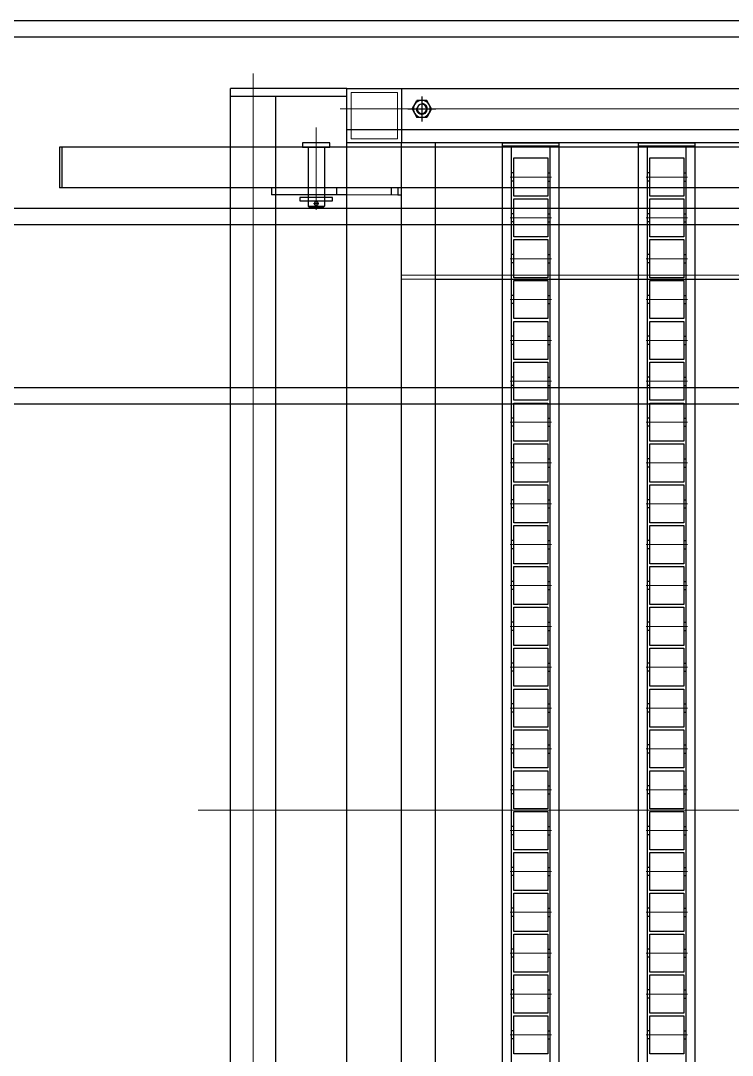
# Model space of a CAD drawing. Extents: x 539033 to 804858, y 468425 to 1263560.
# Drawn here: x 729838 to 730360, y 491378 to 492138 of the extents above; entities that cross this region are included whole.
import ezdxf

# ---------------------------------------------------------------- set-up
doc = ezdxf.new("R2010")
doc.units = 0
doc.header["$LTSCALE"] = 1000
doc.header["$MEASUREMENT"] = 0
for name, pattern in [('0', [0, 0]), ('ACAD_ISO02W100', [15, 12, -3]), ('ACAD_ISO04W100', [30, 24, -3, 0, -3]), ('DASHDOT', [25.4, 12.7, -6.35, 0, -6.35]), ('SOLID', [0])]:
    doc.linetypes.add(name, pattern=pattern)
doc.layers.get('0').update_dxf_attribs({"linetype": 'CONTINUOUS'})
doc.layers.add('1', color=1, linetype='DASHDOT')
for name, color, linetype, lineweight in [('3', 7, 'ACAD_ISO04W100', 15), ('标注', 7, 'SOLID', 15), ('点划线', 1, 'ACAD_ISO04W100', 15), ('粗实线', 7, '0', 30), ('虚线', 6, 'ACAD_ISO02W100', 18)]:
    doc.layers.add(name, color=color, linetype=linetype, lineweight=lineweight)

# ---------------------------------------------------------------- blocks, each defined once
blk = doc.blocks.new('A$C513352F2')
at = {"layer": '点划线'}
blk.add_line((68.9, 0), (68.9, 1086.91), dxfattribs=at)
at = {"layer": '粗实线', "color": 5}
for p, q in [((52.15, 1064.94), (52.15, 16.94)), ((85.65, 1070.94), (85.65, 10.94)), ((0, 16.94), (85.65, 16.94)), ((0, 10.94), (85.65, 10.94))]:
    blk.add_line(p, q, dxfattribs=at)
blk = doc.blocks.new('A$C458447FD')
for p, q in [((176.44, 100.14), (176.44, 102.64)), ((176.44, 102.64), (200.44, 102.64)), ((200.44, 102.64), (200.44, 100.14)), ((258.84, 35.14), (262.43, 41.37)), ((269.62, 41.37), (262.43, 41.37)), ((273.22, 35.14), (269.62, 41.37)), ((258.84, 35.14), (262.43, 28.91)), ((273.22, 35.14), (269.62, 28.91)), ((269.62, 28.91), (262.43, 28.91))]:
    blk.add_line(p, q)
for radius in [6.23, 3.4]:
    blk.add_circle((266.03, 35.14), radius)
at = {"layer": '1', "linetype": 'DASHDOT'}
for p, q in [((266.03, 25.91), (266.03, 44.37)), ((255.84, 35.14), (276.22, 35.14))]:
    blk.add_line(p, q, dxfattribs=at)
at = {"layer": '3'}
blk.add_arc((266.03, 35.14), 4, 270, 190, dxfattribs=at)
at = {"layer": '点划线'}
for p, q in [((330.83, 715.14), (361.27, 715.14)), ((430.83, 715.14), (461.27, 715.14)), ((330.83, 685.14), (361.27, 685.14)), ((430.83, 685.14), (461.27, 685.14)), ((330.83, 655.14), (361.27, 655.14)), ((430.83, 655.14), (461.27, 655.14)), ((330.83, 625.14), (361.27, 625.14)), ((430.83, 625.14), (461.27, 625.14)), ((330.83, 595.14), (361.27, 595.14)), ((430.83, 595.14), (461.27, 595.14)), ((330.83, 565.14), (361.27, 565.14)), ((430.83, 565.14), (461.27, 565.14)), ((101.68, 550.14), (1459.06, 550.14)), ((330.83, 535.14), (361.27, 535.14)), ((430.83, 535.14), (461.27, 535.14)), ((330.83, 505.14), (361.27, 505.14)), ((430.83, 505.14), (461.27, 505.14)), ((330.83, 475.14), (361.27, 475.14)), ((430.83, 475.14), (461.27, 475.14)), ((330.83, 445.14), (361.27, 445.14)), ((430.83, 445.14), (461.27, 445.14)), ((330.83, 415.14), (361.27, 415.14)), ((430.83, 415.14), (461.27, 415.14)), ((330.83, 385.14), (361.27, 385.14)), ((430.83, 385.14), (461.27, 385.14)), ((330.83, 355.14), (361.27, 355.14)), ((430.83, 355.14), (461.27, 355.14)), ((330.83, 325.14), (361.27, 325.14)), ((430.83, 325.14), (461.27, 325.14)), ((330.83, 295.14), (361.27, 295.14)), ((430.83, 295.14), (461.27, 295.14)), ((330.83, 265.14), (361.27, 265.14)), ((430.83, 265.14), (461.27, 265.14)), ((330.83, 235.14), (361.27, 235.14)), ((430.83, 235.14), (461.27, 235.14)), ((330.83, 205.14), (361.27, 205.14)), ((430.83, 205.14), (461.27, 205.14)), ((330.83, 175.14), (361.27, 175.14)), ((430.83, 175.14), (461.27, 175.14)), ((330.83, 145.14), (361.27, 145.14)), ((430.83, 145.14), (461.27, 145.14)), ((330.83, 115.14), (361.27, 115.14)), ((430.83, 115.14), (461.27, 115.14)), ((188.44, 48.87), (188.44, 109.31)), ((186.36, 104.64), (190.38, 104.64)), ((330.83, 85.14), (361.27, 85.14)), ((430.83, 85.14), (461.27, 85.14)), ((206.04, 35.14), (1376.79, 35.14))]:
    blk.add_line(p, q, dxfattribs=at)
at = {"layer": '粗实线'}
for p, q in [((251.03, 1040.14), (251.03, 60.14)), ((276.03, 160.14), (776.03, 160.14)), ((182.44, 106.64), (183.44, 107.64)), ((182.44, 63.14), (182.44, 106.64)), ((182.44, 106.64), (194.44, 106.64)), ((193.44, 107.64), (183.44, 107.64)), ((193.44, 107.64), (194.44, 106.64)), ((194.44, 63.14), (194.44, 106.64)), ((200.44, 100.14), (176.44, 100.14)), ((0, 63.14), (0, 93.14)), ((1118.6, 93.14), (0, 93.14)), ((1.5, 63.14), (1.5, 93.14)), ((155.54, 93.14), (155.54, 98.14)), ((211.03, 98.14), (155.54, 98.14)), ((203.44, 93.14), (203.44, 98.14)), ((243.45, 93.14), (243.45, 98.14)), ((248.45, 98.14), (251.03, 98.14)), ((248.45, 93.14), (248.45, 98.14)), ((1109.83, 63.14), (0, 63.14)), ((1321.03, 60.14), (251.03, 60.14)), ((211.03, 50.14), (1361.03, 50.14))]:
    blk.add_line(p, q, dxfattribs=at)
at = {"layer": '粗实线', "color": 2}
blk.add_line((276.03, 1040.14), (276.03, 60.14), dxfattribs=at)
at = {"layer": '粗实线', "color": 4}
for p, q in [((325.28, 1040.14), (325.28, 60.14)), ((331.78, 1038.14), (331.78, 62.14)), ((360.28, 1038.14), (360.28, 62.14)), ((366.78, 1040.14), (366.78, 60.14)), ((425.28, 1040.14), (425.28, 60.14)), ((431.78, 1038.14), (431.78, 62.14)), ((460.28, 1038.14), (460.28, 62.14)), ((466.78, 1040.14), (466.78, 60.14)), ((325.28, 62.14), (366.78, 62.14)), ((425.28, 62.14), (466.78, 62.14)), ((325.28, 60.14), (366.78, 60.14)), ((425.28, 60.14), (466.78, 60.14))]:
    blk.add_line(p, q, dxfattribs=at)
at = {"layer": '粗实线', "color": 3}
for p, q in [((333.53, 718.14), (331.78, 718.14)), ((331.78, 718.14), (331.78, 712.14)), ((358.53, 718.14), (360.28, 718.14)), ((360.28, 718.14), (360.28, 712.14)), ((433.53, 718.14), (431.78, 718.14)), ((431.78, 718.14), (431.78, 712.14)), ((458.53, 718.14), (460.28, 718.14)), ((460.28, 718.14), (460.28, 712.14)), ((333.53, 712.14), (331.78, 712.14)), ((358.53, 712.14), (360.28, 712.14)), ((433.53, 712.14), (431.78, 712.14)), ((458.53, 712.14), (460.28, 712.14)), ((333.53, 688.14), (331.78, 688.14)), ((331.78, 688.14), (331.78, 682.14)), ((358.53, 688.14), (360.28, 688.14)), ((360.28, 688.14), (360.28, 682.14)), ((433.53, 688.14), (431.78, 688.14)), ((431.78, 688.14), (431.78, 682.14)), ((458.53, 688.14), (460.28, 688.14)), ((460.28, 688.14), (460.28, 682.14)), ((333.53, 682.14), (331.78, 682.14)), ((358.53, 682.14), (360.28, 682.14)), ((433.53, 682.14), (431.78, 682.14)), ((458.53, 682.14), (460.28, 682.14)), ((333.53, 658.14), (331.78, 658.14)), ((331.78, 658.14), (331.78, 652.14)), ((358.53, 658.14), (360.28, 658.14)), ((360.28, 658.14), (360.28, 652.14)), ((433.53, 658.14), (431.78, 658.14)), ((431.78, 658.14), (431.78, 652.14)), ((458.53, 658.14), (460.28, 658.14)), ((460.28, 658.14), (460.28, 652.14)), ((333.53, 652.14), (331.78, 652.14)), ((358.53, 652.14), (360.28, 652.14)), ((433.53, 652.14), (431.78, 652.14)), ((458.53, 652.14), (460.28, 652.14)), ((333.53, 628.14), (331.78, 628.14)), ((331.78, 628.14), (331.78, 622.14)), ((358.53, 628.14), (360.28, 628.14)), ((360.28, 628.14), (360.28, 622.14)), ((433.53, 628.14), (431.78, 628.14)), ((431.78, 628.14), (431.78, 622.14)), ((458.53, 628.14), (460.28, 628.14)), ((460.28, 628.14), (460.28, 622.14)), ((333.53, 622.14), (331.78, 622.14)), ((358.53, 622.14), (360.28, 622.14)), ((433.53, 622.14), (431.78, 622.14)), ((458.53, 622.14), (460.28, 622.14)), ((333.53, 598.14), (331.78, 598.14)), ((331.78, 598.14), (331.78, 592.14)), ((358.53, 598.14), (360.28, 598.14)), ((360.28, 598.14), (360.28, 592.14)), ((433.53, 598.14), (431.78, 598.14)), ((431.78, 598.14), (431.78, 592.14)), ((458.53, 598.14), (460.28, 598.14)), ((460.28, 598.14), (460.28, 592.14)), ((333.53, 592.14), (331.78, 592.14)), ((358.53, 592.14), (360.28, 592.14)), ((433.53, 592.14), (431.78, 592.14)), ((458.53, 592.14), (460.28, 592.14)), ((333.53, 568.14), (331.78, 568.14)), ((331.78, 568.14), (331.78, 562.14)), ((358.53, 568.14), (360.28, 568.14)), ((360.28, 568.14), (360.28, 562.14)), ((433.53, 568.14), (431.78, 568.14)), ((431.78, 568.14), (431.78, 562.14)), ((458.53, 568.14), (460.28, 568.14)), ((460.28, 568.14), (460.28, 562.14)), ((333.53, 562.14), (331.78, 562.14)), ((358.53, 562.14), (360.28, 562.14)), ((433.53, 562.14), (431.78, 562.14)), ((458.53, 562.14), (460.28, 562.14)), ((333.53, 538.14), (331.78, 538.14)), ((331.78, 538.14), (331.78, 532.14)), ((333.53, 532.14), (331.78, 532.14)), ((358.53, 538.14), (360.28, 538.14)), ((358.53, 532.14), (360.28, 532.14)), ((360.28, 538.14), (360.28, 532.14)), ((433.53, 538.14), (431.78, 538.14)), ((431.78, 538.14), (431.78, 532.14)), ((433.53, 532.14), (431.78, 532.14)), ((458.53, 538.14), (460.28, 538.14)), ((458.53, 532.14), (460.28, 532.14)), ((460.28, 538.14), (460.28, 532.14)), ((333.53, 508.14), (331.78, 508.14)), ((331.78, 508.14), (331.78, 502.14)), ((333.53, 502.14), (331.78, 502.14)), ((358.53, 508.14), (360.28, 508.14)), ((358.53, 502.14), (360.28, 502.14)), ((360.28, 508.14), (360.28, 502.14)), ((433.53, 508.14), (431.78, 508.14)), ((431.78, 508.14), (431.78, 502.14)), ((433.53, 502.14), (431.78, 502.14)), ((458.53, 508.14), (460.28, 508.14)), ((458.53, 502.14), (460.28, 502.14)), ((460.28, 508.14), (460.28, 502.14)), ((333.53, 478.14), (331.78, 478.14)), ((331.78, 478.14), (331.78, 472.14)), ((333.53, 472.14), (331.78, 472.14)), ((358.53, 478.14), (360.28, 478.14)), ((358.53, 472.14), (360.28, 472.14)), ((360.28, 478.14), (360.28, 472.14)), ((433.53, 478.14), (431.78, 478.14)), ((431.78, 478.14), (431.78, 472.14)), ((433.53, 472.14), (431.78, 472.14)), ((458.53, 478.14), (460.28, 478.14)), ((458.53, 472.14), (460.28, 472.14)), ((460.28, 478.14), (460.28, 472.14)), ((333.53, 448.14), (331.78, 448.14)), ((331.78, 448.14), (331.78, 442.14)), ((333.53, 442.14), (331.78, 442.14)), ((358.53, 448.14), (360.28, 448.14)), ((358.53, 442.14), (360.28, 442.14)), ((360.28, 448.14), (360.28, 442.14)), ((433.53, 448.14), (431.78, 448.14)), ((431.78, 448.14), (431.78, 442.14)), ((433.53, 442.14), (431.78, 442.14)), ((458.53, 448.14), (460.28, 448.14)), ((458.53, 442.14), (460.28, 442.14)), ((460.28, 448.14), (460.28, 442.14)), ((333.53, 418.14), (331.78, 418.14)), ((331.78, 418.14), (331.78, 412.14)), ((358.53, 418.14), (360.28, 418.14)), ((360.28, 418.14), (360.28, 412.14)), ((433.53, 418.14), (431.78, 418.14)), ((431.78, 418.14), (431.78, 412.14)), ((458.53, 418.14), (460.28, 418.14)), ((460.28, 418.14), (460.28, 412.14)), ((333.53, 412.14), (331.78, 412.14)), ((358.53, 412.14), (360.28, 412.14)), ((433.53, 412.14), (431.78, 412.14)), ((458.53, 412.14), (460.28, 412.14)), ((333.53, 388.14), (331.78, 388.14)), ((331.78, 388.14), (331.78, 382.14)), ((358.53, 388.14), (360.28, 388.14)), ((360.28, 388.14), (360.28, 382.14)), ((433.53, 388.14), (431.78, 388.14)), ((431.78, 388.14), (431.78, 382.14)), ((458.53, 388.14), (460.28, 388.14)), ((460.28, 388.14), (460.28, 382.14)), ((333.53, 382.14), (331.78, 382.14)), ((358.53, 382.14), (360.28, 382.14)), ((433.53, 382.14), (431.78, 382.14)), ((458.53, 382.14), (460.28, 382.14)), ((333.53, 358.14), (331.78, 358.14)), ((331.78, 358.14), (331.78, 352.14)), ((358.53, 358.14), (360.28, 358.14)), ((360.28, 358.14), (360.28, 352.14)), ((433.53, 358.14), (431.78, 358.14)), ((431.78, 358.14), (431.78, 352.14)), ((458.53, 358.14), (460.28, 358.14)), ((460.28, 358.14), (460.28, 352.14)), ((333.53, 352.14), (331.78, 352.14)), ((358.53, 352.14), (360.28, 352.14)), ((433.53, 352.14), (431.78, 352.14)), ((458.53, 352.14), (460.28, 352.14)), ((333.53, 328.14), (331.78, 328.14)), ((331.78, 328.14), (331.78, 322.14)), ((358.53, 328.14), (360.28, 328.14)), ((360.28, 328.14), (360.28, 322.14)), ((433.53, 328.14), (431.78, 328.14)), ((431.78, 328.14), (431.78, 322.14)), ((458.53, 328.14), (460.28, 328.14)), ((460.28, 328.14), (460.28, 322.14)), ((333.53, 322.14), (331.78, 322.14)), ((358.53, 322.14), (360.28, 322.14)), ((433.53, 322.14), (431.78, 322.14)), ((458.53, 322.14), (460.28, 322.14)), ((333.53, 298.14), (331.78, 298.14)), ((331.78, 298.14), (331.78, 292.14)), ((358.53, 298.14), (360.28, 298.14)), ((360.28, 298.14), (360.28, 292.14)), ((433.53, 298.14), (431.78, 298.14)), ((431.78, 298.14), (431.78, 292.14)), ((458.53, 298.14), (460.28, 298.14)), ((460.28, 298.14), (460.28, 292.14)), ((333.53, 292.14), (331.78, 292.14)), ((358.53, 292.14), (360.28, 292.14)), ((433.53, 292.14), (431.78, 292.14)), ((458.53, 292.14), (460.28, 292.14)), ((333.53, 268.14), (331.78, 268.14)), ((331.78, 268.14), (331.78, 262.14)), ((358.53, 268.14), (360.28, 268.14)), ((360.28, 268.14), (360.28, 262.14)), ((433.53, 268.14), (431.78, 268.14)), ((431.78, 268.14), (431.78, 262.14)), ((458.53, 268.14), (460.28, 268.14)), ((460.28, 268.14), (460.28, 262.14)), ((333.53, 262.14), (331.78, 262.14)), ((358.53, 262.14), (360.28, 262.14)), ((433.53, 262.14), (431.78, 262.14)), ((458.53, 262.14), (460.28, 262.14)), ((333.53, 238.14), (331.78, 238.14)), ((331.78, 238.14), (331.78, 232.14)), ((358.53, 238.14), (360.28, 238.14)), ((360.28, 238.14), (360.28, 232.14)), ((433.53, 238.14), (431.78, 238.14)), ((431.78, 238.14), (431.78, 232.14)), ((458.53, 238.14), (460.28, 238.14)), ((460.28, 238.14), (460.28, 232.14)), ((333.53, 232.14), (331.78, 232.14)), ((358.53, 232.14), (360.28, 232.14)), ((433.53, 232.14), (431.78, 232.14)), ((458.53, 232.14), (460.28, 232.14)), ((333.53, 208.14), (331.78, 208.14)), ((331.78, 208.14), (331.78, 202.14)), ((358.53, 208.14), (360.28, 208.14)), ((360.28, 208.14), (360.28, 202.14)), ((433.53, 208.14), (431.78, 208.14)), ((431.78, 208.14), (431.78, 202.14)), ((458.53, 208.14), (460.28, 208.14)), ((460.28, 208.14), (460.28, 202.14)), ((333.53, 202.14), (331.78, 202.14)), ((358.53, 202.14), (360.28, 202.14)), ((433.53, 202.14), (431.78, 202.14)), ((458.53, 202.14), (460.28, 202.14)), ((333.53, 178.14), (331.78, 178.14)), ((331.78, 178.14), (331.78, 172.14)), ((358.53, 178.14), (360.28, 178.14)), ((360.28, 178.14), (360.28, 172.14)), ((433.53, 178.14), (431.78, 178.14)), ((431.78, 178.14), (431.78, 172.14)), ((458.53, 178.14), (460.28, 178.14)), ((460.28, 178.14), (460.28, 172.14)), ((333.53, 172.14), (331.78, 172.14)), ((358.53, 172.14), (360.28, 172.14)), ((433.53, 172.14), (431.78, 172.14)), ((458.53, 172.14), (460.28, 172.14)), ((333.53, 148.14), (331.78, 148.14)), ((331.78, 148.14), (331.78, 142.14)), ((358.53, 148.14), (360.28, 148.14)), ((360.28, 148.14), (360.28, 142.14)), ((433.53, 148.14), (431.78, 148.14)), ((431.78, 148.14), (431.78, 142.14)), ((458.53, 148.14), (460.28, 148.14)), ((460.28, 148.14), (460.28, 142.14)), ((333.53, 142.14), (331.78, 142.14)), ((358.53, 142.14), (360.28, 142.14)), ((433.53, 142.14), (431.78, 142.14)), ((458.53, 142.14), (460.28, 142.14)), ((333.53, 118.14), (331.78, 118.14)), ((331.78, 118.14), (331.78, 112.14)), ((358.53, 118.14), (360.28, 118.14)), ((360.28, 118.14), (360.28, 112.14)), ((433.53, 118.14), (431.78, 118.14)), ((431.78, 118.14), (431.78, 112.14)), ((458.53, 118.14), (460.28, 118.14)), ((460.28, 118.14), (460.28, 112.14)), ((333.53, 112.14), (331.78, 112.14)), ((358.53, 112.14), (360.28, 112.14)), ((433.53, 112.14), (431.78, 112.14)), ((458.53, 112.14), (460.28, 112.14)), ((333.53, 88.14), (331.78, 88.14)), ((331.78, 88.14), (331.78, 82.14)), ((358.53, 88.14), (360.28, 88.14)), ((360.28, 88.14), (360.28, 82.14)), ((433.53, 88.14), (431.78, 88.14)), ((431.78, 88.14), (431.78, 82.14)), ((458.53, 88.14), (460.28, 88.14)), ((460.28, 88.14), (460.28, 82.14)), ((333.53, 82.14), (331.78, 82.14)), ((358.53, 82.14), (360.28, 82.14)), ((433.53, 82.14), (431.78, 82.14)), ((458.53, 82.14), (460.28, 82.14))]:
    blk.add_line(p, q, dxfattribs=at)
at = {"layer": '粗实线'}
for points in [[(211.03, 20.14), (1361.03, 20.14), (1361.03, 1080.14), (211.03, 1080.14)], [(251.03, 60.14), (211.03, 60.14), (211.03, 20.14), (251.03, 20.14)]]:
    blk.add_lwpolyline(points, close=True, dxfattribs=at)
at = {"layer": '粗实线', "color": 3}
for points in [[(333.53, 701.14), (358.53, 701.14), (358.53, 729.14), (333.53, 729.14)], [(433.53, 701.14), (458.53, 701.14), (458.53, 729.14), (433.53, 729.14)], [(333.53, 671.14), (358.53, 671.14), (358.53, 699.14), (333.53, 699.14)], [(433.53, 671.14), (458.53, 671.14), (458.53, 699.14), (433.53, 699.14)], [(333.53, 641.14), (358.53, 641.14), (358.53, 669.14), (333.53, 669.14)], [(433.53, 641.14), (458.53, 641.14), (458.53, 669.14), (433.53, 669.14)], [(333.53, 611.14), (358.53, 611.14), (358.53, 639.14), (333.53, 639.14)], [(433.53, 611.14), (458.53, 611.14), (458.53, 639.14), (433.53, 639.14)], [(333.53, 581.14), (358.53, 581.14), (358.53, 609.14), (333.53, 609.14)], [(433.53, 581.14), (458.53, 581.14), (458.53, 609.14), (433.53, 609.14)], [(333.53, 551.14), (358.53, 551.14), (358.53, 579.14), (333.53, 579.14)], [(433.53, 551.14), (458.53, 551.14), (458.53, 579.14), (433.53, 579.14)], [(333.53, 521.14), (358.53, 521.14), (358.53, 549.14), (333.53, 549.14)], [(433.53, 521.14), (458.53, 521.14), (458.53, 549.14), (433.53, 549.14)], [(333.53, 491.14), (358.53, 491.14), (358.53, 519.14), (333.53, 519.14)], [(433.53, 491.14), (458.53, 491.14), (458.53, 519.14), (433.53, 519.14)], [(333.53, 461.14), (358.53, 461.14), (358.53, 489.14), (333.53, 489.14)], [(433.53, 461.14), (458.53, 461.14), (458.53, 489.14), (433.53, 489.14)], [(333.53, 431.14), (358.53, 431.14), (358.53, 459.14), (333.53, 459.14)], [(433.53, 431.14), (458.53, 431.14), (458.53, 459.14), (433.53, 459.14)], [(333.53, 401.14), (358.53, 401.14), (358.53, 429.14), (333.53, 429.14)], [(433.53, 401.14), (458.53, 401.14), (458.53, 429.14), (433.53, 429.14)], [(333.53, 371.14), (358.53, 371.14), (358.53, 399.14), (333.53, 399.14)], [(433.53, 371.14), (458.53, 371.14), (458.53, 399.14), (433.53, 399.14)], [(333.53, 341.14), (358.53, 341.14), (358.53, 369.14), (333.53, 369.14)], [(433.53, 341.14), (458.53, 341.14), (458.53, 369.14), (433.53, 369.14)], [(333.53, 311.14), (358.53, 311.14), (358.53, 339.14), (333.53, 339.14)], [(433.53, 311.14), (458.53, 311.14), (458.53, 339.14), (433.53, 339.14)], [(333.53, 281.14), (358.53, 281.14), (358.53, 309.14), (333.53, 309.14)], [(433.53, 281.14), (458.53, 281.14), (458.53, 309.14), (433.53, 309.14)], [(333.53, 251.14), (358.53, 251.14), (358.53, 279.14), (333.53, 279.14)], [(433.53, 251.14), (458.53, 251.14), (458.53, 279.14), (433.53, 279.14)], [(333.53, 221.14), (358.53, 221.14), (358.53, 249.14), (333.53, 249.14)], [(433.53, 221.14), (458.53, 221.14), (458.53, 249.14), (433.53, 249.14)], [(333.53, 191.14), (358.53, 191.14), (358.53, 219.14), (333.53, 219.14)], [(433.53, 191.14), (458.53, 191.14), (458.53, 219.14), (433.53, 219.14)], [(333.53, 161.14), (358.53, 161.14), (358.53, 189.14), (333.53, 189.14)], [(433.53, 161.14), (458.53, 161.14), (458.53, 189.14), (433.53, 189.14)], [(333.53, 131.14), (358.53, 131.14), (358.53, 159.14), (333.53, 159.14)], [(433.53, 131.14), (458.53, 131.14), (458.53, 159.14), (433.53, 159.14)], [(333.53, 101.14), (358.53, 101.14), (358.53, 129.14), (333.53, 129.14)], [(433.53, 101.14), (458.53, 101.14), (458.53, 129.14), (433.53, 129.14)], [(333.53, 71.14), (358.53, 71.14), (358.53, 99.14), (333.53, 99.14)], [(433.53, 71.14), (458.53, 71.14), (458.53, 99.14), (433.53, 99.14)]]:
    blk.add_lwpolyline(points, close=True, dxfattribs=at)
at = {"layer": '粗实线', "color": 4}
blk.add_lwpolyline([(198.44, 63.14), (198.44, 60.14), (178.44, 60.14), (178.44, 63.14)], close=True, dxfattribs=at)
at = {"layer": '粗实线'}
blk.add_circle((188.44, 104.64), 1.5, dxfattribs=at)
at = {"layer": '虚线'}
for p, q in [((251.03, 160.14), (276.03, 160.14)), ((251.03, 157.14), (1321.03, 157.14)), ((251.03, 98.14), (211.03, 98.14))]:
    blk.add_line(p, q, dxfattribs=at)
blk.add_lwpolyline([(248.03, 57.14), (214.03, 57.14), (214.03, 23.14), (248.03, 23.14)], close=True, dxfattribs=at)
at = {"layer": '标注', "xscale": -1}
blk.add_blockref('A$C513352F2', (211.03, 9.2), dxfattribs=at)

msp = doc.modelspace()

# ---------------------------------------------------------------- linework, layer by layer
at = {"layer": '粗实线', "color": 6, "ltscale": 100}
for p, q in [((731387.08, 492137.51), (728237.08, 492137.51)), ((731387.08, 492125.51), (728237.08, 492125.51)), ((731387.08, 491999.51), (728237.08, 491999.51)), ((731387.08, 491987.51), (728237.08, 491987.51)), ((731387.08, 491867.94), (728237.08, 491867.94)), ((731387.08, 491855.94), (728237.08, 491855.94))]:
    msp.add_line(p, q, dxfattribs=at)

# ---------------------------------------------------------------- block references
at = {"color": 0, "ltscale": 100, "xscale": -1, "rotation": 180}
msp.add_blockref('A$C458447FD', (729866.41, 492107.86), dxfattribs=at)

doc.saveas('drawing.dxf')
